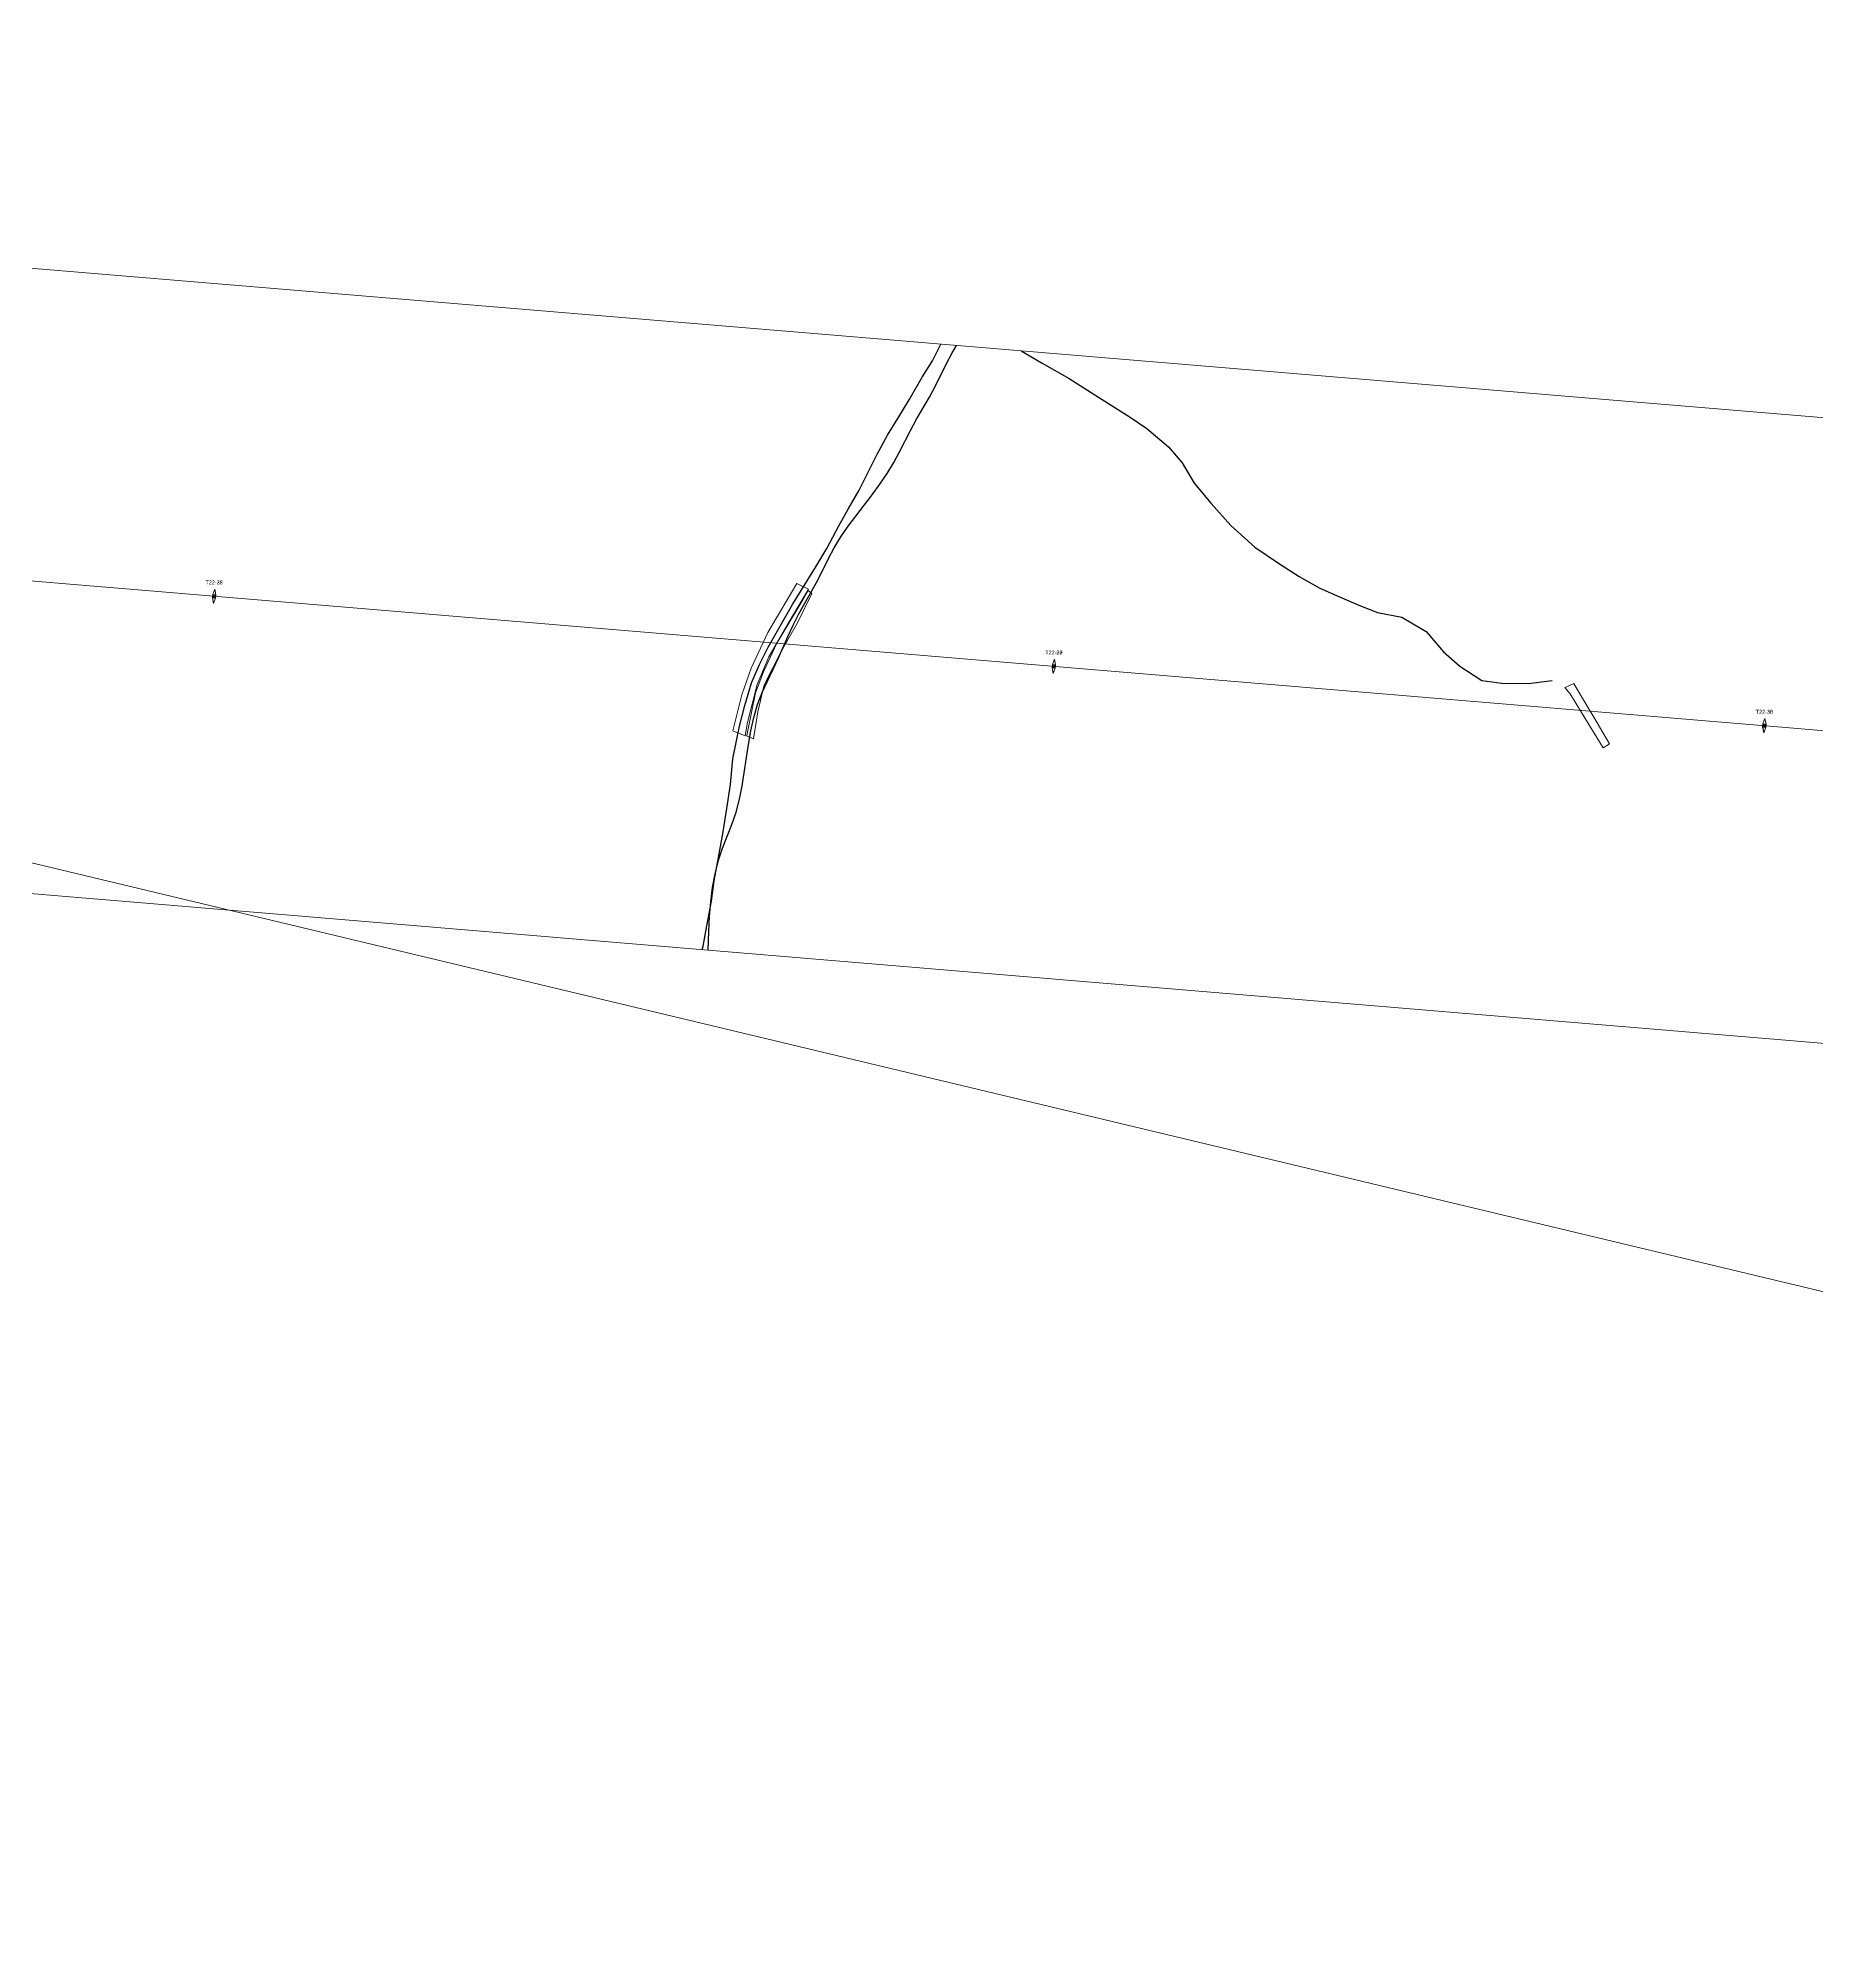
# Model space of a CAD drawing. Header units: metres. Extents: x -4 to 509425, y 7549 to 4732445.
# Drawn here: x 486500 to 487642, y 4716928 to 4718155 of the extents above; entities that cross this region are included whole.
import ezdxf

# ---------------------------------------------------------------- set-up
doc = ezdxf.new("R2010")
doc.units = ezdxf.units.M
doc.header["$LTSCALE"] = 0.01
doc.header["$MEASUREMENT"] = 0
doc.layers.get('0').update_dxf_attribs({"lineweight": 0})
for name, color, linetype in [('-----caminos burgos', 2, 'Continuous'), ('----sendas', 151, 'Continuous'), ('cauces CHE', 4, 'Continuous')]:
    doc.layers.add(name, color=color, linetype=linetype)
for name, color, linetype, lineweight in [('Apoyos__ptw_', 7, 'Continuous', 0), ('Cañada real vía verde camino o similar__ptw_', 32, 'Continuous', 0), ('Cruces no defindos en pyp', 4, 'Continuous', 0), ('Denominación apoyos__ptw_', 7, 'Continuous', 0), ('LEAR TRAMOS AEREOS', 2, 'Continuous', 0)]:
    doc.layers.add(name, color=color, linetype=linetype, lineweight=lineweight)
doc.styles.get("Standard").update_dxf_attribs({"font": 'arial.ttf'})

# ---------------------------------------------------------------- blocks, each defined once
blk = doc.blocks.new('veintidos')
at = {"layer": 'Apoyos__ptw_', "linetype": 'Continuous', "flags": 128}
for points in [[(486613.7, 4717801.2), (486612.4, 4717797.7), (486614.4, 4717797.5), (486612.2, 4717795.7), (486614.2, 4717795.5), (486612.9, 4717792), (486612.2, 4717795.7), (486612.4, 4717797.7), (486614.2, 4717795.5), (486614.4, 4717797.5)], [(487152.4, 4717756.2), (487151.1, 4717752.7), (487153.1, 4717752.5), (487151, 4717750.7), (487153, 4717750.6), (487151.7, 4717747.1), (487151, 4717750.7), (487151.1, 4717752.7), (487153, 4717750.6), (487153.1, 4717752.5)], [(487608.3, 4717718.2), (487607, 4717714.7), (487609, 4717714.5), (487606.8, 4717712.7), (487608.8, 4717712.5), (487607.5, 4717709), (487606.8, 4717712.7), (487607, 4717714.7), (487608.8, 4717712.5), (487609, 4717714.5)]]:
    blk.add_lwpolyline(points, close=True, dxfattribs=at)
at = {"layer": 'Cañada real vía verde camino o similar__ptw_', "linetype": 'Continuous', "flags": 128}
for points in [[(486946.2, 4717710.3), (486951.8, 4717733.3), (486951.8, 4717733.3), (486951.8, 4717733.3), (486957.8, 4717750.5), (486957.8, 4717750.5), (486957.8, 4717750.5), (486968.6, 4717773.4), (486968.6, 4717773.4), (486968.6, 4717773.4), (486987.2, 4717804.9), (486987.2, 4717804.9), (486987.2, 4717804.9), (486987.2, 4717804.9), (486987.2, 4717804.9), (486987.2, 4717804.9), (486987.2, 4717804.9), (486987.2, 4717804.9), (486987.2, 4717804.9), (486987.2, 4717804.9), (486987.2, 4717804.9), (486987.2, 4717804.9), (486987.2, 4717804.9), (486987.2, 4717804.9), (486987.2, 4717804.9), (486987.2, 4717804.9), (486987.2, 4717804.9), (486987.2, 4717804.9), (486987.2, 4717804.9), (486987.2, 4717804.9), (486987.2, 4717804.9), (486987.2, 4717804.9), (486987.2, 4717804.9), (486987.2, 4717804.9), (486987.2, 4717804.9), (486987.2, 4717804.9), (486987.2, 4717804.9), (486987.2, 4717804.9), (486987.2, 4717804.9), (486987.2, 4717804.9), (486994.6, 4717801.2), (486994.6, 4717801.2), (486994.6, 4717801.2), (486994.6, 4717801.2), (486994.6, 4717801.2), (486994.6, 4717801.2), (486994.6, 4717801.2), (486994.6, 4717801.2), (486994.6, 4717801.2), (486994.6, 4717801.2), (486994.6, 4717801.2), (486994.6, 4717801.2), (486994.6, 4717801.2), (486994.6, 4717801.2), (486994.6, 4717801.2), (486994.6, 4717801.2), (486994.6, 4717801.2), (486994.6, 4717801.2), (486994.6, 4717801.2), (486994.6, 4717801.2), (486994.6, 4717801.2), (486994.6, 4717801.2), (486994.6, 4717801.2), (486994.6, 4717801.2), (486994.6, 4717801.2), (486994.6, 4717801.2), (486994.6, 4717801.2), (486994.6, 4717801.2), (486994.6, 4717801.2), (486994.6, 4717801.2), (486994.6, 4717801.2), (486994.6, 4717801.2), (486981.6, 4717779.2), (486969.1, 4717757.7), (486961.7, 4717740), (486955.5, 4717715.5), (486954, 4717707.1), (486954, 4717707.1), (486954, 4717707.1), (486954, 4717707.1), (486954, 4717707.1), (486954, 4717707.1), (486954, 4717707.1), (486954, 4717707.1), (486954, 4717707.1), (486954, 4717707.1), (486954, 4717707.1), (486954, 4717707.1), (486954, 4717707.1), (486954, 4717707.1), (486954, 4717707.1), (486954, 4717707.1), (486954, 4717707.1), (486954, 4717707.1), (486954, 4717707.1), (486954, 4717707.1), (486954, 4717707.1), (486954, 4717707.1), (486954, 4717707.1), (486954, 4717707.1), (486954, 4717707.1), (486954, 4717707.1), (486954, 4717707.1), (486954, 4717707.1), (486954, 4717707.1), (486954, 4717707.1), (486954, 4717707.1), (486954, 4717707.1), (486954, 4717707.1), (486954, 4717707.1), (486954, 4717707.1), (486946.2, 4717710.3)], [(486946.2, 4717710.3), (486951.8, 4717733.3), (486951.8, 4717733.3), (486951.8, 4717733.3), (486957.8, 4717750.5), (486957.8, 4717750.5), (486957.8, 4717750.5), (486968.6, 4717773.4), (486968.6, 4717773.4), (486968.6, 4717773.4), (486987.2, 4717804.9), (486987.2, 4717804.9), (486987.2, 4717804.9), (486987.2, 4717804.9), (486987.2, 4717804.9), (486987.2, 4717804.9), (486987.2, 4717804.9), (486987.2, 4717804.9), (486987.2, 4717804.9), (486987.2, 4717804.9), (486987.2, 4717804.9), (486987.2, 4717804.9), (486987.2, 4717804.9), (486987.2, 4717804.9), (486987.2, 4717804.9), (486987.2, 4717804.9), (486987.2, 4717804.9), (486987.2, 4717804.9), (486987.2, 4717804.9), (486987.2, 4717804.9), (486987.2, 4717804.9), (486987.2, 4717804.9), (486987.2, 4717804.9), (486987.2, 4717804.9), (486987.2, 4717804.9), (486987.2, 4717804.9), (486987.2, 4717804.9), (486987.2, 4717804.9), (486987.2, 4717804.9), (486987.2, 4717804.9), (486994.6, 4717801.2), (486994.6, 4717801.2), (486994.6, 4717801.2), (486994.6, 4717801.2), (486994.6, 4717801.2), (486994.6, 4717801.2), (486994.6, 4717801.2), (486994.6, 4717801.2), (486994.6, 4717801.2), (486994.6, 4717801.2), (486994.6, 4717801.2), (486994.6, 4717801.2), (486994.6, 4717801.2), (486994.6, 4717801.2), (486994.6, 4717801.2), (486994.6, 4717801.2), (486994.6, 4717801.2), (486994.6, 4717801.2), (486994.6, 4717801.2), (486994.6, 4717801.2), (486994.6, 4717801.2), (486994.6, 4717801.2), (486994.6, 4717801.2), (486994.6, 4717801.2), (486994.6, 4717801.2), (486994.6, 4717801.2), (486994.6, 4717801.2), (486994.6, 4717801.2), (486994.6, 4717801.2), (486994.6, 4717801.2), (486994.6, 4717801.2), (486994.6, 4717801.2), (486981.6, 4717779.2), (486969.1, 4717757.7), (486961.7, 4717740), (486955.5, 4717715.5), (486954, 4717707.1), (486954, 4717707.1), (486954, 4717707.1), (486954, 4717707.1), (486954, 4717707.1), (486954, 4717707.1), (486954, 4717707.1), (486954, 4717707.1), (486954, 4717707.1), (486954, 4717707.1), (486954, 4717707.1), (486954, 4717707.1), (486954, 4717707.1), (486954, 4717707.1), (486954, 4717707.1), (486954, 4717707.1), (486954, 4717707.1), (486954, 4717707.1), (486954, 4717707.1), (486954, 4717707.1), (486954, 4717707.1), (486954, 4717707.1), (486954, 4717707.1), (486954, 4717707.1), (486954, 4717707.1), (486954, 4717707.1), (486954, 4717707.1), (486954, 4717707.1), (486954, 4717707.1), (486954, 4717707.1), (486954, 4717707.1), (486954, 4717707.1), (486954, 4717707.1), (486954, 4717707.1), (486954, 4717707.1), (486946.2, 4717710.3)], [(486955, 4717707.3), (486960.7, 4717734.7), (486965.8, 4717748.2), (486974.4, 4717766.6), (486991, 4717794.3), (486994.4, 4717800.3), (486996.7, 4717798.3), (486988.1, 4717780.3), (486977, 4717760.7), (486966.3, 4717739.8), (486962.2, 4717722.5), (486959.3, 4717705.2), (486954.9, 4717707.1), (486955, 4717707.3)], [(486955, 4717707.3), (486960.7, 4717734.7), (486965.8, 4717748.2), (486974.4, 4717766.6), (486991, 4717794.3), (486994.4, 4717800.3), (486996.7, 4717798.3), (486988.1, 4717780.3), (486977, 4717760.7), (486966.3, 4717739.8), (486962.2, 4717722.5), (486959.3, 4717705.2), (486954.9, 4717707.1), (486955, 4717707.3)], [(487479.9, 4717738), (487480.1, 4717738.1), (487480.1, 4717738.1), (487480.1, 4717738.1), (487480.1, 4717738.1), (487485.6, 4717740.7), (487485.6, 4717740.7), (487485.6, 4717740.7), (487485.6, 4717740.7), (487485.6, 4717740.7), (487485.6, 4717740.7), (487485.6, 4717740.7), (487485.6, 4717740.7), (487485.6, 4717740.7), (487485.6, 4717740.7), (487485.6, 4717740.7), (487485.6, 4717740.7), (487485.6, 4717740.7), (487485.6, 4717740.7), (487485.6, 4717740.7), (487485.6, 4717740.7), (487485.6, 4717740.7), (487485.6, 4717740.7), (487485.6, 4717740.7), (487485.6, 4717740.7), (487485.6, 4717740.7), (487485.6, 4717740.7), (487485.6, 4717740.7), (487485.6, 4717740.7), (487485.6, 4717740.7), (487485.6, 4717740.7), (487485.6, 4717740.7), (487485.6, 4717740.7), (487485.6, 4717740.7), (487489.5, 4717734), (487498.5, 4717718.9), (487498.5, 4717718.9), (487508.6, 4717701.8), (487508.6, 4717701.8), (487508.6, 4717701.8), (487508.6, 4717701.8), (487508.6, 4717701.8), (487508.6, 4717701.8), (487508.6, 4717701.8), (487508.6, 4717701.8), (487508.6, 4717701.8), (487508.6, 4717701.8), (487508.6, 4717701.8), (487508.6, 4717701.8), (487508.6, 4717701.8), (487508.6, 4717701.8), (487508.6, 4717701.8), (487508.6, 4717701.8), (487508.6, 4717701.8), (487508.6, 4717701.8), (487508.6, 4717701.8), (487508.6, 4717701.8), (487508.6, 4717701.8), (487508.6, 4717701.8), (487508.6, 4717701.8), (487508.6, 4717701.8), (487508.6, 4717701.8), (487508.6, 4717701.8), (487508.6, 4717701.8), (487508.6, 4717701.8), (487508.6, 4717701.8), (487508.6, 4717701.8), (487504.5, 4717699.3), (487504.5, 4717699.3), (487504.5, 4717699.3), (487504.5, 4717699.3), (487504.5, 4717699.3), (487504.5, 4717699.3), (487504.5, 4717699.3), (487504.5, 4717699.3), (487504.5, 4717699.3), (487504.5, 4717699.3), (487504.5, 4717699.3), (487504.5, 4717699.3), (487504.5, 4717699.3), (487504.5, 4717699.3), (487504.5, 4717699.3), (487504.5, 4717699.3), (487504.5, 4717699.3), (487504.5, 4717699.3), (487504.5, 4717699.3), (487504.5, 4717699.3), (487504.5, 4717699.3), (487504.5, 4717699.3), (487504.5, 4717699.3), (487504.5, 4717699.3), (487504.5, 4717699.3), (487504.5, 4717699.3), (487504.5, 4717699.3), (487504.5, 4717699.3), (487504.5, 4717699.3), (487504.5, 4717699.3), (487504.5, 4717699.3), (487490.6, 4717721.9), (487483.3, 4717733.9), (487479.9, 4717738), (487479.9, 4717738), (487479.9, 4717738), (487479.9, 4717738), (487479.9, 4717738), (487479.9, 4717738), (487479.9, 4717738), (487479.9, 4717738), (487479.9, 4717738), (487479.9, 4717738), (487479.9, 4717738), (487479.9, 4717738), (487479.9, 4717738), (487479.9, 4717738), (487479.9, 4717738), (487479.9, 4717738), (487479.9, 4717738), (487479.9, 4717738), (487479.9, 4717738), (487479.9, 4717738), (487479.9, 4717738), (487479.9, 4717738), (487479.9, 4717738), (487479.9, 4717738), (487479.9, 4717738), (487479.9, 4717738), (487479.9, 4717738), (487479.9, 4717738), (487479.9, 4717738), (487479.9, 4717738), (487479.9, 4717738), (487479.9, 4717738), (487479.9, 4717738)], [(487479.9, 4717738), (487480.1, 4717738.1), (487480.1, 4717738.1), (487480.1, 4717738.1), (487480.1, 4717738.1), (487485.6, 4717740.7), (487485.6, 4717740.7), (487485.6, 4717740.7), (487485.6, 4717740.7), (487485.6, 4717740.7), (487485.6, 4717740.7), (487485.6, 4717740.7), (487485.6, 4717740.7), (487485.6, 4717740.7), (487485.6, 4717740.7), (487485.6, 4717740.7), (487485.6, 4717740.7), (487485.6, 4717740.7), (487485.6, 4717740.7), (487485.6, 4717740.7), (487485.6, 4717740.7), (487485.6, 4717740.7), (487485.6, 4717740.7), (487485.6, 4717740.7), (487485.6, 4717740.7), (487485.6, 4717740.7), (487485.6, 4717740.7), (487485.6, 4717740.7), (487485.6, 4717740.7), (487485.6, 4717740.7), (487485.6, 4717740.7), (487485.6, 4717740.7), (487485.6, 4717740.7), (487485.6, 4717740.7), (487489.5, 4717734), (487498.5, 4717718.9), (487498.5, 4717718.9), (487508.6, 4717701.8), (487508.6, 4717701.8), (487508.6, 4717701.8), (487508.6, 4717701.8), (487508.6, 4717701.8), (487508.6, 4717701.8), (487508.6, 4717701.8), (487508.6, 4717701.8), (487508.6, 4717701.8), (487508.6, 4717701.8), (487508.6, 4717701.8), (487508.6, 4717701.8), (487508.6, 4717701.8), (487508.6, 4717701.8), (487508.6, 4717701.8), (487508.6, 4717701.8), (487508.6, 4717701.8), (487508.6, 4717701.8), (487508.6, 4717701.8), (487508.6, 4717701.8), (487508.6, 4717701.8), (487508.6, 4717701.8), (487508.6, 4717701.8), (487508.6, 4717701.8), (487508.6, 4717701.8), (487508.6, 4717701.8), (487508.6, 4717701.8), (487508.6, 4717701.8), (487508.6, 4717701.8), (487508.6, 4717701.8), (487504.5, 4717699.3), (487504.5, 4717699.3), (487504.5, 4717699.3), (487504.5, 4717699.3), (487504.5, 4717699.3), (487504.5, 4717699.3), (487504.5, 4717699.3), (487504.5, 4717699.3), (487504.5, 4717699.3), (487504.5, 4717699.3), (487504.5, 4717699.3), (487504.5, 4717699.3), (487504.5, 4717699.3), (487504.5, 4717699.3), (487504.5, 4717699.3), (487504.5, 4717699.3), (487504.5, 4717699.3), (487504.5, 4717699.3), (487504.5, 4717699.3), (487504.5, 4717699.3), (487504.5, 4717699.3), (487504.5, 4717699.3), (487504.5, 4717699.3), (487504.5, 4717699.3), (487504.5, 4717699.3), (487504.5, 4717699.3), (487504.5, 4717699.3), (487504.5, 4717699.3), (487504.5, 4717699.3), (487504.5, 4717699.3), (487504.5, 4717699.3), (487490.6, 4717721.9), (487483.3, 4717733.9), (487479.9, 4717738), (487479.9, 4717738), (487479.9, 4717738), (487479.9, 4717738), (487479.9, 4717738), (487479.9, 4717738), (487479.9, 4717738), (487479.9, 4717738), (487479.9, 4717738), (487479.9, 4717738), (487479.9, 4717738), (487479.9, 4717738), (487479.9, 4717738), (487479.9, 4717738), (487479.9, 4717738), (487479.9, 4717738), (487479.9, 4717738), (487479.9, 4717738), (487479.9, 4717738), (487479.9, 4717738), (487479.9, 4717738), (487479.9, 4717738), (487479.9, 4717738), (487479.9, 4717738), (487479.9, 4717738), (487479.9, 4717738), (487479.9, 4717738), (487479.9, 4717738), (487479.9, 4717738), (487479.9, 4717738), (487479.9, 4717738), (487479.9, 4717738), (487479.9, 4717738)]]:
    blk.add_lwpolyline(points, dxfattribs=at)
at = {"layer": 'Denominación apoyos__ptw_', "linetype": 'Continuous', "char_height": 2.5, "attachment_point": 8, "line_spacing_factor": 0.5}
for s, insert in [('T22-28', (486613.3, 4717804.2)), ('T22-29', (487152.1, 4717759.2)), ('T22-30', (487607.9, 4717721.2))]:
    blk.add_mtext(s, dxfattribs=dict(at, insert=insert))

msp = doc.modelspace()

# ---------------------------------------------------------------- linework, layer by layer
at = {"layer": '-----caminos burgos'}
msp.add_polyline3d([(486926.521, 4717569.748, 746.253), (486927, 4717571.999, 746.175), (486929.4, 4717585, 745.24), (486932.4, 4717600.8, 744.601), (486934.2, 4717613.999, 743.252), (486937, 4717629, 742.133), (486940, 4717645.3, 741.301), (486942.3, 4717660.399, 740.331), (486944.7, 4717675.699, 739.448), (486946.1, 4717692.2, 738.596), (486950.296, 4717713.253, 737.199), (486953.825, 4717726.585, 736.715), (486958.139, 4717741.093, 735.709), (486963.236, 4717752.857, 734.883), (486968.726, 4717763.836, 734.649), (486984.41, 4717791.284, 733.086), (486999.311, 4717815.596, 731.337), (487006.369, 4717827.359, 730.734), (487014.211, 4717841.867, 729.613), (487020.093, 4717852.454, 729.127), (487027.151, 4717864.61, 728.269), (487031.6, 4717873.7, 727.621), (487038.8, 4717887.699, 726.521), (487045.3, 4717900, 725.672), (487051.9, 4717910.599, 724.905), (487059.304, 4717922.643, 723.712), (487067.539, 4717937.151, 722.603), (487074.205, 4717947.739, 721.962), (487079.652, 4717958.36, 720.958)], dxfattribs=at)
at = {"layer": '----sendas'}
msp.add_polyline3d([(487131.206, 4717954.058, 720.372), (487144.6, 4717946.299, 721.359), (487161.8, 4717936.399, 722.596), (487183, 4717922.899, 723.815), (487201, 4717911.5, 725.238), (487211.8, 4717904.299, 725.64), (487225.6, 4717892.6, 726.65), (487234.4, 4717882.299, 727.492), (487242.2, 4717869.1, 728.353), (487252.9, 4717856.099, 729.661), (487265.6, 4717841.999, 731.915), (487281.1, 4717828.1, 732.409), (487296.9, 4717817.4, 734.335), (487309.5, 4717809.299, 734.461), (487322.8, 4717801.9, 735.481), (487335.3, 4717796.199, 735.96), (487347.7, 4717790.899, 736.548), (487359.7, 4717786.099, 737.191), (487375.3, 4717783.199, 737.791), (487391, 4717774, 738.788), (487402, 4717760.999, 739.677), (487412.55, 4717751.65, 741.563), (487426.7, 4717742.599, 742.257), (487439.6, 4717740.799, 743.852), (487456.6, 4717740.6, 745.395), (487471.8, 4717742.6, 746.634)], dxfattribs=at)
at = {"color": 5}
for points in [[(490840.266, 4717243.146), (484895.504, 4717739.237), (483607.637, 4717664), (483465.041, 4717952.185), (479025.126, 4718116.267), (478713.772, 4718728.814), (478509.323, 4719542.064), (477889.601, 4719719.27), (475567.498, 4719734.471), (475570.116, 4720134.463), (477885.142, 4720119.308), (481205.446, 4721268.321)], [(481205.446, 4721268.321), (481336.779, 4720890.497), (478580.819, 4719937.652), (478841.025, 4719863.247), (479090.734, 4718869.963), (479275.072, 4718507.303), (483717.896, 4718343.114), (483848.697, 4718078.765), (484900.497, 4718140.211), (490826.186, 4717645.711)]]:
    msp.add_lwpolyline(points, dxfattribs=at)
at = {"layer": 'Apoyos__ptw_', "color": 2, "linetype": 'Continuous', "flags": 128}
for points in [[(486612.917, 4717791.998), (486614.213, 4717795.502), (486612.22, 4717795.669), (486614.379, 4717797.495), (486612.386, 4717797.662), (486613.682, 4717801.166), (486614.379, 4717797.495), (486614.213, 4717795.502), (486612.386, 4717797.662), (486612.22, 4717795.669)], [(487151.695, 4717747.037), (487152.991, 4717750.541), (487150.997, 4717750.708), (487153.157, 4717752.534), (487151.164, 4717752.701), (487152.46, 4717756.205), (487153.157, 4717752.534), (487152.991, 4717750.541), (487151.164, 4717752.701), (487150.997, 4717750.708)], [(487607.553, 4717708.995), (487608.849, 4717712.5), (487606.856, 4717712.666), (487609.015, 4717714.493), (487607.022, 4717714.659), (487608.318, 4717718.164), (487609.015, 4717714.493), (487608.849, 4717712.5), (487607.022, 4717714.659), (487606.856, 4717712.666)]]:
    msp.add_lwpolyline(points, close=True, dxfattribs=at)
at = {"layer": 'cauces CHE'}
msp.add_lwpolyline([(486930.202, 4717569.441), (486930.693, 4717581.75), (486931.241, 4717591.139), (486932.02, 4717600.432), (486933.136, 4717609.585), (486934.715, 4717618.547), (486936.915, 4717627.251), (486939.563, 4717634.993), (486945.537, 4717650.196), (486948.215, 4717657.926), (486950.451, 4717666.375), (486952.182, 4717675.033), (486956.175, 4717701.505), (486957.667, 4717710.262), (486959.533, 4717718.864), (486961.981, 4717727.225), (486964.95, 4717734.834), (486975.442, 4717757.005), (486981.546, 4717771.143), (486984.746, 4717778.151), (486988.518, 4717785.428), (487000.543, 4717806.964), (487007.414, 4717820.785), (487011.057, 4717827.609), (487015.4, 4717834.649), (487020.149, 4717841.521), (487035.424, 4717861.71), (487040.427, 4717868.477), (487045.168, 4717875.352), (487049.502, 4717882.396), (487053.139, 4717889.222), (487060.021, 4717903.039), (487063.976, 4717910.239), (487072.246, 4717924.492), (487076.191, 4717931.696), (487083.023, 4717945.533), (487086.613, 4717952.38), (487089.705, 4717957.521)], dxfattribs=at)
at = {"layer": 'Cruces no defindos en pyp'}
msp.add_lwpolyline([(485338.484, 4717902.965), (497932.468, 4714885.471)], dxfattribs=at)
at = {"layer": 'LEAR TRAMOS AEREOS'}
msp.add_lwpolyline([(481062.712, 4718241.102), (483591.469, 4718147.65), (483728.167, 4717871.383), (484898.001, 4717939.724), (490833.226, 4717444.429), (493287.568, 4717823.35), (496577.774, 4717009.194), (499139.875, 4717905.754), (500649.776, 4718244.084)], dxfattribs=at)

# ---------------------------------------------------------------- block references
msp.add_blockref('veintidos', (0, 0))

# ---------------------------------------------------------------- texts
at = {"layer": 'Denominación apoyos__ptw_', "color": 2, "linetype": 'Continuous', "char_height": 2.5, "attachment_point": 8, "line_spacing_factor": 0.5}
for s, insert in [('T22-38', (486613.299, 4717804.182)), ('T22-37', (487152.077, 4717759.221)), ('T22-36', (487607.935, 4717721.179))]:
    msp.add_mtext(s, dxfattribs=dict(at, insert=insert))

doc.saveas('drawing.dxf')
